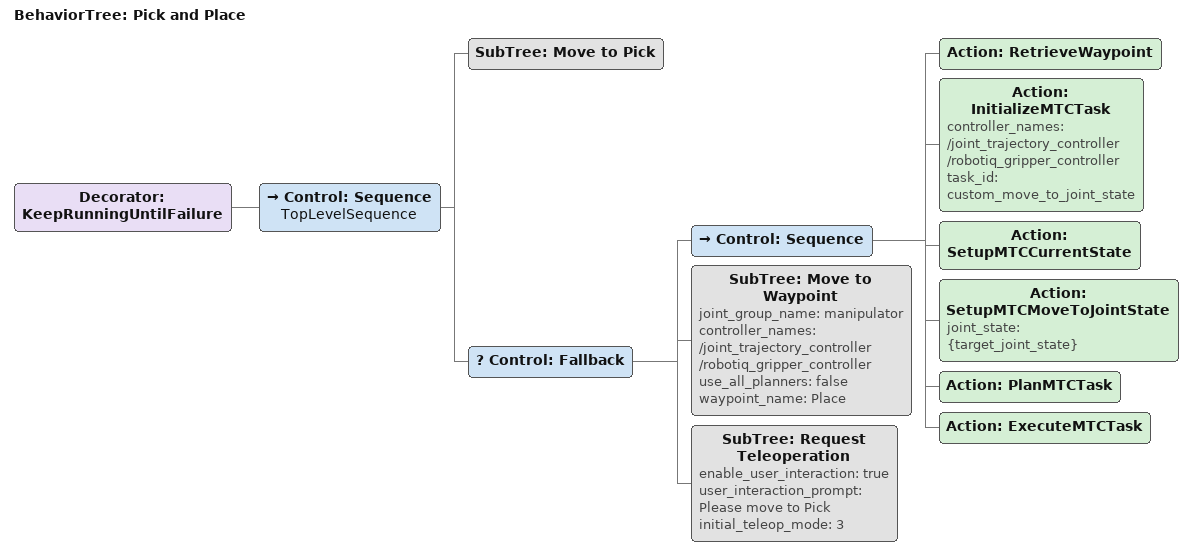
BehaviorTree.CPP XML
<?xml version='1.0' encoding='UTF-8'?>
<root BTCPP_format="4" main_tree_to_execute="Pick and Place">
  <BehaviorTree ID="Pick and Place" _description="" _hardcoded="false">
    <Decorator ID="KeepRunningUntilFailure">
      <Control ID="Sequence" name="TopLevelSequence">
        <SubTree ID="Move to Pick"/>
        <Control ID="Fallback">
          <Control ID="Sequence">
            <Action ID="RetrieveWaypoint"/>
            <Action ID="InitializeMTCTask" controller_names="/joint_trajectory_controller /robotiq_gripper_controller" task_id="custom_move_to_joint_state"/>
            <Action ID="SetupMTCCurrentState"/>
            <Action ID="SetupMTCMoveToJointState" joint_state="{target_joint_state}"/>
            <Action ID="PlanMTCTask"/>
            <Action ID="ExecuteMTCTask"/>
          </Control>
          <SubTree ID="Move to Waypoint" joint_group_name="manipulator" controller_names="/joint_trajectory_controller /robotiq_gripper_controller" use_all_planners="false" waypoint_name="Place"/>
          <SubTree ID="Request Teleoperation" enable_user_interaction="true" user_interaction_prompt="Please move to Pick" initial_teleop_mode="3"/>
        </Control>
      </Control>
    </Decorator>
  </BehaviorTree>
</root>
